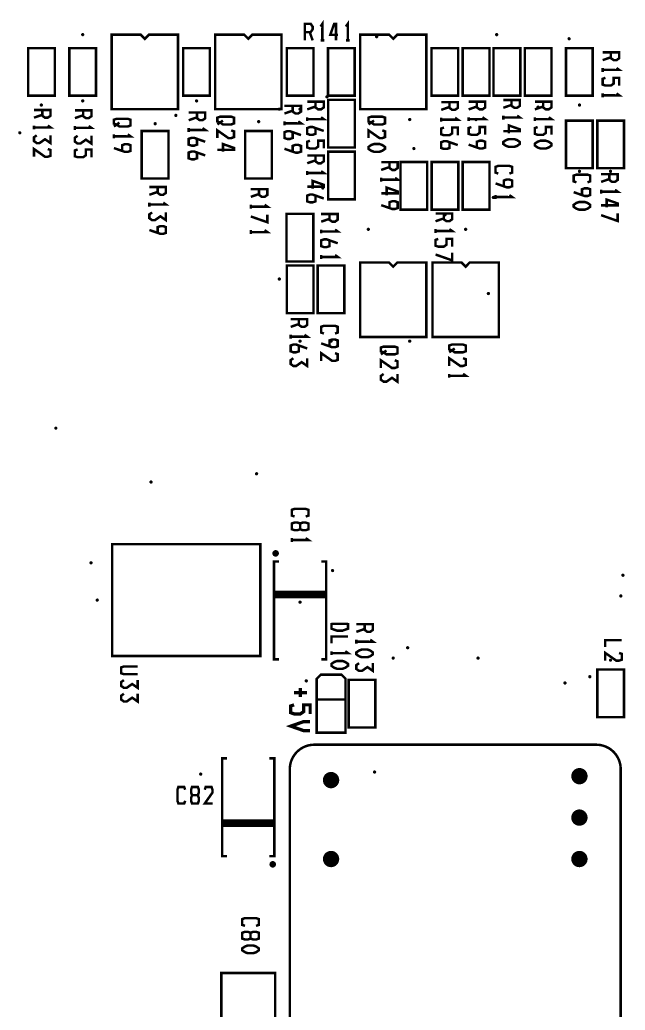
# Model space of a CAD drawing. Extents: x 8 to 205, y 3 to 189.
# Drawn here: x 124.6 to 161.8, y 61.9 to 122.6 of the extents above; entities that cross this region are included whole.
import ezdxf

# ---------------------------------------------------------------- set-up
doc = ezdxf.new("R2010")
doc.units = 0
doc.header["$MEASUREMENT"] = 0
doc.layers.get('0').update_dxf_attribs({"linetype": 'CONTINUOUS'})
doc.layers.add('26-349-0_DRL', color=254, linetype='CONTINUOUS')
doc.layers.add('26-349-0_SST', color=12, linetype='CONTINUOUS')

# ---------------------------------------------------------------- blocks, each defined once
blk = doc.blocks.new('ROUND_96')
at = {"const_width": 0.50038}
blk.add_lwpolyline([(-0.25019, 0, 1), (0.25019, 0, 1)], format="xyb", close=True, dxfattribs=at)
blk = doc.blocks.new('ROUND_101')
at = {"const_width": 0.10033}
blk.add_lwpolyline([(-0.050164, 0, 1), (0.050164, 0, 1)], format="xyb", close=True, dxfattribs=at)
blk = doc.blocks.new('ROUND_102')
at = {"const_width": 0.10033}
blk.add_lwpolyline([(-0.050164, 0, 1), (0.050164, 0, 1)], format="xyb", close=True, dxfattribs=at)

msp = doc.modelspace()

# ---------------------------------------------------------------- linework, layer by layer
at = {"layer": '26-349-0_SST'}
for points, const_width in [([(142.111, 121.833), (142.467, 121.833), (142.586, 122.003), (142.586, 122.171), (142.467, 122.341), (142.111, 122.341), (142.111, 121.325)], 0.152), ([(143.185, 121.325), (143.185, 122.341), (143.069, 122.171)], 0.152), ([(144.143, 121.663), (143.668, 121.663), (143.907, 122.341), (144.024, 122.341), (144.024, 121.325)], 0.152), ([(144.745, 121.325), (144.745, 122.341), (144.626, 122.171)], 0.152), ([(130.257, 117.106), (134.321, 117.106), (134.321, 121.678), (132.543, 121.678), (132.289, 121.424), (132.035, 121.678), (130.257, 121.678), (130.257, 117.106)], 0.152), ([(136.607, 117.106), (140.671, 117.106), (140.671, 121.678), (138.893, 121.678), (138.639, 121.424), (138.385, 121.678), (136.607, 121.678), (136.607, 117.106)], 0.152), ([(142.408, 121.833), (142.586, 121.325)], 0.152), ([(145.497, 117.106), (149.561, 117.106), (149.561, 121.678), (147.783, 121.678), (147.529, 121.424), (147.275, 121.678), (145.497, 121.678), (145.497, 117.106)], 0.152), ([(126.764, 117.931), (126.764, 120.852), (125.126, 120.852), (125.126, 117.931), (126.764, 117.931)], 0.152), ([(127.653, 120.852), (127.653, 117.931), (129.292, 117.931), (129.292, 120.852), (127.653, 120.852)], 0.152), ([(134.638, 120.852), (134.638, 117.931), (136.277, 117.931), (136.277, 120.852), (134.638, 120.852)], 0.152), ([(142.639, 117.931), (142.639, 120.852), (141.001, 120.852), (141.001, 117.931), (142.639, 117.931)], 0.152), ([(143.305, 121.325), (143.069, 121.325)], 0.152), ([(143.528, 120.852), (143.528, 117.931), (145.167, 117.931), (145.167, 120.852), (143.528, 120.852)], 0.152), ([(144.862, 121.325), (144.626, 121.325)], 0.152), ([(149.878, 120.852), (149.878, 117.931), (151.517, 117.931), (151.517, 120.852), (149.878, 120.852)], 0.152), ([(153.434, 117.931), (153.434, 120.852), (151.796, 120.852), (151.796, 117.931), (153.434, 117.931)], 0.152), ([(153.688, 120.852), (153.688, 117.931), (155.327, 117.931), (155.327, 120.852), (153.688, 120.852)], 0.152), ([(157.244, 117.931), (157.244, 120.852), (155.606, 120.852), (155.606, 117.931), (157.244, 117.931)], 0.152), ([(158.133, 120.852), (158.133, 117.931), (159.772, 117.931), (159.772, 120.852), (158.133, 120.852)], 0.152), ([(160.889, 120.588), (160.889, 120.233), (161.059, 120.113), (161.23, 120.113), (161.397, 120.233), (161.397, 120.588), (160.381, 120.588)], 0.152), ([(160.889, 120.291), (160.381, 120.113)], 0.152), ([(160.381, 119.394), (160.381, 119.631)], 0.152), ([(160.381, 119.514), (161.397, 119.514), (161.23, 119.631)], 0.152), ([(160.551, 119.031), (160.381, 118.97), (160.381, 118.615), (160.551, 118.556), (160.889, 118.556), (161.059, 118.676), (161.059, 119.031), (161.397, 119.031), (161.397, 118.556)], 0.152), ([(160.381, 117.837), (160.381, 118.074)], 0.152), ([(160.381, 117.954), (161.397, 117.954), (161.23, 118.074)], 0.152), ([(141.364, 117.314), (141.364, 116.959), (141.532, 116.839), (141.702, 116.839), (141.872, 116.959), (141.872, 117.314), (140.856, 117.314)], 0.152), ([(142.761, 117.568), (142.761, 117.213), (142.929, 117.093), (143.099, 117.093), (143.269, 117.213), (143.269, 117.568), (142.253, 117.568)], 0.152), ([(142.761, 117.271), (142.253, 117.093)], 0.152), ([(145.179, 114.756), (145.179, 117.677), (143.541, 117.677), (143.541, 114.756), (145.179, 114.756)], 0.152), ([(150.983, 117.54), (150.983, 117.185), (151.153, 117.065), (151.324, 117.065), (151.491, 117.185), (151.491, 117.54), (150.475, 117.54)], 0.152), ([(150.983, 117.243), (150.475, 117.065)], 0.152), ([(152.667, 117.568), (152.667, 117.213), (152.835, 117.093), (153.005, 117.093), (153.175, 117.213), (153.175, 117.568), (152.159, 117.568)], 0.152), ([(152.667, 117.271), (152.159, 117.093)], 0.152), ([(154.793, 117.667), (154.793, 117.312), (154.963, 117.192), (155.134, 117.192), (155.301, 117.312), (155.301, 117.667), (154.285, 117.667)], 0.152), ([(154.793, 117.37), (154.285, 117.192)], 0.152), ([(156.731, 117.568), (156.731, 117.213), (156.899, 117.093), (157.069, 117.093), (157.239, 117.213), (157.239, 117.568), (156.223, 117.568)], 0.152), ([(156.731, 117.271), (156.223, 117.093)], 0.152), ([(125.997, 117.06), (125.997, 116.705), (126.165, 116.585), (126.335, 116.585), (126.505, 116.705), (126.505, 117.06), (125.489, 117.06)], 0.152), ([(125.997, 116.763), (125.489, 116.585)], 0.152), ([(128.504, 117.032), (128.504, 116.677), (128.674, 116.557), (128.845, 116.557), (129.012, 116.677), (129.012, 117.032), (127.996, 117.032)], 0.152), ([(128.504, 116.735), (127.996, 116.557)], 0.152), ([(130.562, 116.519), (130.391, 116.461), (130.391, 116.222), (130.562, 116.164), (130.732, 116.044), (131.24, 116.044), (131.407, 116.105), (131.407, 116.461), (131.24, 116.519), (130.562, 116.519)], 0.152), ([(135.489, 116.905), (135.489, 116.55), (135.659, 116.43), (135.83, 116.43), (135.997, 116.55), (135.997, 116.905), (134.981, 116.905)], 0.152), ([(135.489, 116.608), (134.981, 116.43)], 0.152), ([(136.912, 116.646), (136.741, 116.588), (136.741, 116.349), (136.912, 116.291), (137.082, 116.171), (137.59, 116.171), (137.757, 116.232), (137.757, 116.588), (137.59, 116.646), (136.912, 116.646)], 0.152), ([(141.364, 117.017), (140.856, 116.839)], 0.152), ([(142.253, 116.374), (142.253, 116.611)], 0.152), ([(142.253, 116.494), (143.269, 116.494), (143.099, 116.611)], 0.152), ([(146.183, 116.646), (146.012, 116.588), (146.012, 116.349), (146.183, 116.291), (146.353, 116.171), (146.861, 116.171), (147.028, 116.232), (147.028, 116.588), (146.861, 116.646), (146.183, 116.646)], 0.152), ([(150.475, 116.346), (150.475, 116.583)], 0.152), ([(150.475, 116.466), (151.491, 116.466), (151.324, 116.583)], 0.152), ([(152.159, 116.374), (152.159, 116.611)], 0.152), ([(152.159, 116.494), (153.175, 116.494), (153.005, 116.611)], 0.152), ([(154.285, 116.473), (154.285, 116.71)], 0.152), ([(154.285, 116.593), (155.301, 116.593), (155.134, 116.71)], 0.152), ([(156.223, 116.374), (156.223, 116.611)], 0.152), ([(156.223, 116.494), (157.239, 116.494), (157.069, 116.611)], 0.152), ([(125.489, 115.866), (125.489, 116.103)], 0.152), ([(125.489, 115.986), (126.505, 115.986), (126.335, 116.103)], 0.152), ([(127.996, 115.838), (127.996, 116.075)], 0.152), ([(127.996, 115.958), (129.012, 115.958), (128.845, 116.075)], 0.152), ([(130.732, 116.283), (130.391, 116.044)], 0.152), ([(134.981, 115.711), (134.981, 115.948)], 0.152), ([(134.981, 115.831), (135.997, 115.831), (135.83, 115.948)], 0.152), ([(137.082, 116.41), (136.741, 116.171)], 0.152), ([(140.856, 116.12), (140.856, 116.357)], 0.152), ([(140.856, 116.24), (141.872, 116.24), (141.702, 116.357)], 0.152), ([(142.761, 115.95), (142.761, 115.595), (142.591, 115.536), (142.421, 115.536), (142.253, 115.595), (142.253, 115.95), (142.421, 116.011), (142.591, 116.011), (143.269, 115.772)], 0.152), ([(146.353, 116.41), (146.012, 116.171)], 0.152), ([(150.645, 115.983), (150.475, 115.922), (150.475, 115.567), (150.645, 115.508), (150.983, 115.508), (151.153, 115.628), (151.153, 115.983), (151.491, 115.983), (151.491, 115.508)], 0.152), ([(152.327, 116.011), (152.159, 115.95), (152.159, 115.595), (152.327, 115.536), (152.667, 115.536), (152.835, 115.656), (152.835, 116.011), (153.175, 116.011), (153.175, 115.536)], 0.152), ([(154.626, 115.635), (154.626, 116.11), (155.301, 115.871), (155.301, 115.755), (154.285, 115.755)], 0.152), ([(156.391, 116.011), (156.223, 115.95), (156.223, 115.595), (156.391, 115.536), (156.731, 115.536), (156.899, 115.656), (156.899, 116.011), (157.239, 116.011), (157.239, 115.536)], 0.152), ([(158.133, 116.407), (158.133, 113.486), (159.772, 113.486), (159.772, 116.407), (158.133, 116.407)], 0.152), ([(161.689, 113.486), (161.689, 116.407), (160.051, 116.407), (160.051, 113.486), (161.689, 113.486)], 0.152), ([(125.657, 115.503), (125.489, 115.384), (125.489, 115.148), (125.657, 115.028), (125.827, 115.028), (126.165, 115.264), (126.505, 115.028), (126.505, 115.503)], 0.152), ([(128.166, 115.475), (127.996, 115.356), (127.996, 115.12), (128.166, 115), (128.337, 115), (128.674, 115.236), (129.012, 115), (129.012, 115.475)], 0.152), ([(130.391, 115.325), (130.391, 115.562)], 0.152), ([(130.391, 115.445), (131.407, 115.445), (131.24, 115.562)], 0.152), ([(132.098, 115.772), (132.098, 112.851), (133.737, 112.851), (133.737, 115.772), (132.098, 115.772)], 0.152), ([(135.489, 115.287), (135.489, 114.932), (135.322, 114.873), (135.151, 114.873), (134.981, 114.932), (134.981, 115.287), (135.151, 115.348), (135.322, 115.348), (135.997, 115.109)], 0.152), ([(136.741, 115.333), (136.741, 115.808), (137.42, 115.333), (137.59, 115.333), (137.757, 115.394), (137.757, 115.749), (137.59, 115.808)], 0.152), ([(138.448, 115.772), (138.448, 112.851), (140.087, 112.851), (140.087, 115.772), (138.448, 115.772)], 0.152), ([(141.364, 115.696), (141.364, 115.341), (141.194, 115.282), (141.024, 115.282), (140.856, 115.341), (140.856, 115.696), (141.024, 115.757), (141.194, 115.757), (141.872, 115.518)], 0.152), ([(146.012, 115.333), (146.012, 115.808), (146.691, 115.333), (146.861, 115.333), (147.028, 115.394), (147.028, 115.749), (146.861, 115.808)], 0.152), ([(125.489, 114.19), (125.489, 114.665), (126.165, 114.19), (126.335, 114.19), (126.505, 114.248), (126.505, 114.604), (126.335, 114.665)], 0.152), ([(130.899, 114.546), (130.899, 114.901), (131.07, 114.962), (131.24, 114.962), (131.407, 114.901), (131.407, 114.546), (131.24, 114.487), (131.07, 114.487), (130.391, 114.723)], 0.152), ([(137.082, 114.495), (137.082, 114.97), (137.757, 114.733), (137.757, 114.614), (136.741, 114.614)], 0.152), ([(141.364, 114.502), (141.364, 114.858), (141.532, 114.919), (141.702, 114.919), (141.872, 114.858), (141.872, 114.502), (141.702, 114.444), (141.532, 114.444), (140.856, 114.68)], 0.152), ([(142.421, 115.173), (142.253, 115.112), (142.253, 114.756), (142.421, 114.698), (142.761, 114.698), (142.929, 114.817), (142.929, 115.173), (143.269, 115.173), (143.269, 114.698)], 0.152), ([(146.012, 114.792), (146.183, 114.911), (146.353, 114.97), (146.691, 114.97), (146.861, 114.911), (147.028, 114.792), (147.028, 114.673), (146.861, 114.556), (146.691, 114.495), (146.353, 114.495), (146.183, 114.556), (146.012, 114.673), (146.012, 114.792)], 0.152), ([(150.983, 115.084), (150.983, 114.728), (150.816, 114.67), (150.645, 114.67), (150.475, 114.728), (150.475, 115.084), (150.645, 115.145), (150.816, 115.145), (151.491, 114.906)], 0.152), ([(152.667, 114.756), (152.667, 115.112), (152.835, 115.173), (153.005, 115.173), (153.175, 115.112), (153.175, 114.756), (153.005, 114.698), (152.835, 114.698), (152.159, 114.934)], 0.152), ([(154.285, 115.094), (154.455, 115.211), (154.626, 115.272), (154.963, 115.272), (155.134, 115.211), (155.301, 115.094), (155.301, 114.975), (155.134, 114.855), (154.963, 114.797), (154.626, 114.797), (154.455, 114.855), (154.285, 114.975), (154.285, 115.094)], 0.152), ([(156.223, 114.995), (156.391, 115.112), (156.561, 115.173), (156.899, 115.173), (157.069, 115.112), (157.239, 114.995), (157.239, 114.876), (157.069, 114.756), (156.899, 114.698), (156.561, 114.698), (156.391, 114.756), (156.223, 114.876), (156.223, 114.995)], 0.152), ([(128.166, 114.637), (127.996, 114.576), (127.996, 114.22), (128.166, 114.162), (128.504, 114.162), (128.674, 114.281), (128.674, 114.637), (129.012, 114.637), (129.012, 114.162)], 0.152), ([(135.489, 114.449), (135.489, 114.093), (135.322, 114.035), (135.151, 114.035), (134.981, 114.093), (134.981, 114.449), (135.151, 114.51), (135.322, 114.51), (135.997, 114.271)], 0.152), ([(142.761, 114.266), (142.761, 113.911), (142.929, 113.791), (143.099, 113.791), (143.269, 113.911), (143.269, 114.266), (142.253, 114.266)], 0.152), ([(145.179, 111.581), (145.179, 114.502), (143.541, 114.502), (143.541, 111.581), (145.179, 111.581)], 0.152), ([(142.761, 113.969), (142.253, 113.791)], 0.152), ([(147.3, 113.857), (147.3, 113.502), (147.47, 113.382), (147.641, 113.382), (147.808, 113.502), (147.808, 113.857), (146.792, 113.857)], 0.152), ([(147.3, 113.56), (146.792, 113.382)], 0.152), ([(147.973, 113.867), (147.973, 110.946), (149.612, 110.946), (149.612, 113.867), (147.973, 113.867)], 0.152), ([(151.529, 110.946), (151.529, 113.867), (149.891, 113.867), (149.891, 110.946), (151.529, 110.946)], 0.152), ([(153.434, 110.946), (153.434, 113.867), (151.796, 113.867), (151.796, 110.946), (153.434, 110.946)], 0.152), ([(153.978, 113.156), (153.81, 113.217), (153.81, 113.573), (153.978, 113.631), (154.656, 113.631), (154.826, 113.573), (154.826, 113.217), (154.656, 113.156)], 0.152), ([(142.253, 113.072), (142.253, 113.309)], 0.152), ([(142.253, 113.192), (143.269, 113.192), (143.099, 113.309)], 0.152), ([(146.792, 112.663), (146.792, 112.9)], 0.152), ([(146.792, 112.783), (147.808, 112.783), (147.641, 112.9)], 0.152), ([(158.773, 112.62), (158.603, 112.681), (158.603, 113.037), (158.773, 113.095), (159.452, 113.095), (159.619, 113.037), (159.619, 112.681), (159.452, 112.62)], 0.152), ([(160.795, 113.123), (160.795, 112.768), (160.963, 112.648), (161.133, 112.648), (161.303, 112.768), (161.303, 113.123), (160.287, 113.123)], 0.152), ([(133.076, 112.333), (133.076, 111.978), (133.246, 111.858), (133.417, 111.858), (133.584, 111.978), (133.584, 112.333), (132.568, 112.333)], 0.152), ([(142.591, 112.234), (142.591, 112.709), (143.269, 112.47), (143.269, 112.354), (142.253, 112.354)], 0.152), ([(147.133, 111.825), (147.133, 112.3), (147.808, 112.061), (147.808, 111.945), (146.792, 111.945)], 0.152), ([(154.318, 112.379), (154.318, 112.735), (154.486, 112.793), (154.656, 112.793), (154.826, 112.735), (154.826, 112.379), (154.656, 112.318), (154.486, 112.318), (153.81, 112.557)], 0.152), ([(160.795, 112.826), (160.287, 112.648)], 0.152), ([(133.076, 112.036), (132.568, 111.858)], 0.152), ([(139.299, 112.206), (139.299, 111.851), (139.469, 111.731), (139.64, 111.731), (139.807, 111.851), (139.807, 112.206), (138.791, 112.206)], 0.152), ([(139.299, 111.909), (138.791, 111.731)], 0.152), ([(142.761, 111.81), (142.761, 111.454), (142.591, 111.396), (142.421, 111.396), (142.253, 111.454), (142.253, 111.81), (142.421, 111.871), (142.591, 111.871), (143.269, 111.632)], 0.152), ([(153.81, 111.599), (153.81, 111.835)], 0.152), ([(153.81, 111.719), (154.826, 111.719), (154.656, 111.835)], 0.152), ([(159.111, 111.843), (159.111, 112.199), (159.281, 112.257), (159.452, 112.257), (159.619, 112.199), (159.619, 111.843), (159.452, 111.782), (159.281, 111.782), (158.603, 112.021)], 0.152), ([(160.287, 111.929), (160.287, 112.166)], 0.152), ([(160.287, 112.049), (161.303, 112.049), (161.133, 112.166)], 0.152), ([(132.568, 111.139), (132.568, 111.376)], 0.152), ([(132.568, 111.259), (133.584, 111.259), (133.417, 111.376)], 0.152), ([(138.791, 111.012), (138.791, 111.249)], 0.152), ([(138.791, 111.132), (139.807, 111.132), (139.64, 111.249)], 0.152), ([(147.3, 111.045), (147.3, 111.401), (147.47, 111.462), (147.641, 111.462), (147.808, 111.401), (147.808, 111.045), (147.641, 110.987), (147.47, 110.987), (146.792, 111.223)], 0.152), ([(158.603, 111.241), (158.773, 111.36), (158.944, 111.419), (159.281, 111.419), (159.452, 111.36), (159.619, 111.241), (159.619, 111.122), (159.452, 111.005), (159.281, 110.944), (158.944, 110.944), (158.773, 111.005), (158.603, 111.122), (158.603, 111.241)], 0.152), ([(160.625, 111.091), (160.625, 111.566), (161.303, 111.327), (161.303, 111.211), (160.287, 111.211)], 0.152), ([(132.738, 110.776), (132.568, 110.657), (132.568, 110.421), (132.738, 110.301), (132.909, 110.301), (133.246, 110.537), (133.584, 110.301), (133.584, 110.776)], 0.152), ([(138.791, 110.53), (139.807, 110.174), (139.807, 110.649)], 0.152), ([(140.988, 110.692), (140.988, 107.771), (142.627, 107.771), (142.627, 110.692), (140.988, 110.692)], 0.152), ([(143.617, 110.682), (143.617, 110.327), (143.787, 110.207), (143.958, 110.207), (144.125, 110.327), (144.125, 110.682), (143.109, 110.682)], 0.152), ([(150.635, 110.71), (150.635, 110.355), (150.803, 110.235), (150.973, 110.235), (151.143, 110.355), (151.143, 110.71), (150.127, 110.71)], 0.152), ([(160.287, 110.609), (161.303, 110.253), (161.303, 110.728)], 0.152), ([(133.076, 109.521), (133.076, 109.877), (133.246, 109.938), (133.417, 109.938), (133.584, 109.877), (133.584, 109.521), (133.417, 109.463), (133.246, 109.463), (132.568, 109.699)], 0.152), ([(143.617, 110.385), (143.109, 110.207)], 0.152), ([(150.635, 110.413), (150.127, 110.235)], 0.152), ([(138.791, 109.455), (138.791, 109.692)], 0.152), ([(138.791, 109.572), (139.807, 109.572), (139.64, 109.692)], 0.152), ([(143.109, 109.488), (143.109, 109.725)], 0.152), ([(143.109, 109.608), (144.125, 109.608), (143.958, 109.725)], 0.152), ([(150.127, 109.516), (150.127, 109.753)], 0.152), ([(150.127, 109.636), (151.143, 109.636), (150.973, 109.753)], 0.152), ([(143.617, 109.064), (143.617, 108.709), (143.45, 108.65), (143.279, 108.65), (143.109, 108.709), (143.109, 109.064), (143.279, 109.125), (143.45, 109.125), (144.125, 108.886)], 0.152), ([(150.295, 109.153), (150.127, 109.092), (150.127, 108.737), (150.295, 108.678), (150.635, 108.678), (150.803, 108.798), (150.803, 109.153), (151.143, 109.153), (151.143, 108.678)], 0.152), ([(143.109, 107.931), (143.109, 108.168)], 0.152), ([(143.109, 108.048), (144.125, 108.048), (143.958, 108.168)], 0.152), ([(150.127, 108.196), (151.143, 107.84), (151.143, 108.315)], 0.152), ([(142.639, 104.596), (142.639, 107.517), (141.001, 107.517), (141.001, 104.596), (142.639, 104.596)], 0.152), ([(142.893, 107.517), (142.893, 104.596), (144.532, 104.596), (144.532, 107.517), (142.893, 107.517)], 0.152), ([(145.497, 103.136), (149.561, 103.136), (149.561, 107.708), (147.783, 107.708), (147.529, 107.454), (147.275, 107.708), (145.497, 107.708), (145.497, 103.136)], 0.152), ([(149.942, 103.136), (154.006, 103.136), (154.006, 107.708), (152.228, 107.708), (151.974, 107.454), (151.72, 107.708), (149.942, 107.708), (149.942, 103.136)], 0.152), ([(141.745, 104.233), (141.745, 103.878), (141.913, 103.758), (142.083, 103.758), (142.253, 103.878), (142.253, 104.233), (141.237, 104.233)], 0.152), ([(141.745, 103.936), (141.237, 103.758)], 0.152), ([(143.279, 103.349), (143.109, 103.41), (143.109, 103.766), (143.279, 103.824), (143.958, 103.824), (144.125, 103.766), (144.125, 103.41), (143.958, 103.349)], 0.152), ([(141.237, 103.039), (141.237, 103.276)], 0.152), ([(141.237, 103.159), (142.253, 103.159), (142.083, 103.276)], 0.152), ([(141.745, 102.615), (141.745, 102.26), (141.575, 102.201), (141.405, 102.201), (141.237, 102.26), (141.237, 102.615), (141.405, 102.676), (141.575, 102.676), (142.253, 102.437)], 0.152), ([(143.617, 102.572), (143.617, 102.928), (143.787, 102.986), (143.958, 102.986), (144.125, 102.928), (144.125, 102.572), (143.958, 102.511), (143.787, 102.511), (143.109, 102.75)], 0.152), ([(146.945, 102.549), (146.774, 102.491), (146.774, 102.252), (146.945, 102.194), (147.115, 102.074), (147.623, 102.074), (147.79, 102.135), (147.79, 102.491), (147.623, 102.549), (146.945, 102.549)], 0.152), ([(151.136, 102.676), (150.965, 102.618), (150.965, 102.379), (151.136, 102.321), (151.306, 102.201), (151.814, 102.201), (151.981, 102.262), (151.981, 102.618), (151.814, 102.676), (151.136, 102.676)], 0.152), ([(143.109, 101.673), (143.109, 102.148), (143.787, 101.673), (143.958, 101.673), (144.125, 101.734), (144.125, 102.089), (143.958, 102.148)], 0.152), ([(147.115, 102.313), (146.774, 102.074)], 0.152), ([(151.306, 102.44), (150.965, 102.201)], 0.152), ([(141.405, 101.838), (141.237, 101.719), (141.237, 101.482), (141.405, 101.363), (141.575, 101.363), (141.913, 101.599), (142.253, 101.363), (142.253, 101.838)], 0.152), ([(146.774, 101.236), (146.774, 101.711), (147.453, 101.236), (147.623, 101.236), (147.79, 101.297), (147.79, 101.652), (147.623, 101.711)], 0.152), ([(150.965, 101.363), (150.965, 101.838), (151.644, 101.363), (151.814, 101.363), (151.981, 101.424), (151.981, 101.779), (151.814, 101.838)], 0.152), ([(146.945, 100.873), (146.774, 100.753), (146.774, 100.517), (146.945, 100.398), (147.115, 100.398), (147.453, 100.636), (147.79, 100.398), (147.79, 100.873)], 0.152), ([(150.965, 100.644), (150.965, 100.88)], 0.152), ([(150.965, 100.763), (151.981, 100.763), (151.814, 100.88)], 0.152), ([(141.479, 92.13), (141.311, 92.188), (141.311, 92.544), (141.479, 92.602), (142.157, 92.602), (142.327, 92.544), (142.327, 92.188), (142.157, 92.13)], 0.152), ([(141.819, 91.35), (141.987, 91.292), (142.157, 91.292), (142.327, 91.35), (142.327, 91.706), (142.157, 91.764), (141.987, 91.764), (141.819, 91.706), (141.819, 91.35), (141.649, 91.292), (141.479, 91.292), (141.311, 91.35), (141.311, 91.706), (141.479, 91.764), (141.649, 91.764), (141.819, 91.706)], 0.152), ([(130.282, 90.436), (130.282, 83.578), (139.375, 83.578), (139.375, 90.436), (130.282, 90.436)], 0.152), ([(141.311, 90.57), (141.311, 90.809)], 0.152), ([(141.311, 90.69), (142.327, 90.69), (142.157, 90.809)], 0.152), ([(140.437, 89.847), (140.191, 89.847)], 0.152), ([(140.366, 89.984), (140.259, 89.984)], 0.152), ([(140.29, 89.994), (140.29, 89.748)], 0.152), ([(140.427, 89.923), (140.427, 89.819)], 0.152), ([(140.513, 89.372), (140.214, 89.372), (140.214, 83.372), (140.513, 83.372)], 0.152), ([(143.114, 89.372), (143.414, 89.372), (143.414, 83.372), (143.114, 83.372)], 0.152), ([(140.226, 87.515), (140.226, 87.197)], 0.152), ([(143.401, 87.515), (140.226, 87.515)], 0.152), ([(143.401, 87.436), (140.226, 87.436)], 0.152), ([(140.328, 87.515), (140.328, 87.197)], 0.152), ([(140.465, 87.515), (140.465, 87.197)], 0.152), ([(140.602, 87.515), (140.602, 87.197)], 0.152), ([(140.739, 87.515), (140.739, 87.197)], 0.152), ([(140.877, 87.515), (140.877, 87.197)], 0.152), ([(141.014, 87.515), (141.014, 87.197)], 0.152), ([(141.151, 87.515), (141.151, 87.197)], 0.152), ([(141.288, 87.515), (141.288, 87.197)], 0.152), ([(141.425, 87.515), (141.425, 87.197)], 0.152), ([(141.562, 87.515), (141.562, 87.197)], 0.152), ([(141.7, 87.515), (141.7, 87.197)], 0.152), ([(141.837, 87.515), (141.837, 87.197)], 0.152), ([(141.974, 87.515), (141.974, 87.197)], 0.152), ([(142.111, 87.515), (142.111, 87.197)], 0.152), ([(142.248, 87.515), (142.248, 87.197)], 0.152), ([(142.385, 87.515), (142.385, 87.197)], 0.152), ([(142.523, 87.515), (142.523, 87.197)], 0.152), ([(142.66, 87.515), (142.66, 87.197)], 0.152), ([(142.797, 87.515), (142.797, 87.197)], 0.152), ([(142.934, 87.515), (142.934, 87.197)], 0.152), ([(143.071, 87.515), (143.071, 87.197)], 0.152), ([(143.208, 87.515), (143.208, 87.197)], 0.152), ([(143.345, 87.515), (143.345, 87.197)], 0.152), ([(143.401, 87.515), (143.401, 87.197)], 0.152), ([(143.401, 87.299), (140.226, 87.299)], 0.152), ([(143.401, 87.197), (140.226, 87.197)], 0.152), ([(143.742, 85.61), (143.742, 85.254), (144.08, 85.135), (144.42, 85.135), (144.758, 85.254), (144.758, 85.61)], 0.152), ([(143.742, 85.551), (144.758, 85.551)], 0.152), ([(145.776, 85.536), (145.776, 85.181), (145.946, 85.061), (146.117, 85.061), (146.284, 85.181), (146.284, 85.536), (145.268, 85.536)], 0.152), ([(145.776, 85.239), (145.268, 85.061)], 0.152), ([(143.742, 84.358), (143.742, 84.772), (144.758, 84.772)], 0.152), ([(145.268, 84.342), (145.268, 84.579)], 0.152), ([(145.268, 84.462), (146.284, 84.462), (146.117, 84.579)], 0.152), ([(160.541, 84.134), (160.541, 84.548), (161.557, 84.548)], 0.152), ([(143.742, 83.636), (143.742, 83.875)], 0.152), ([(143.742, 83.756), (144.758, 83.756), (144.588, 83.875)], 0.152), ([(145.268, 83.801), (145.438, 83.918), (145.609, 83.979), (145.946, 83.979), (146.117, 83.918), (146.284, 83.801), (146.284, 83.682), (146.117, 83.563), (145.946, 83.504), (145.609, 83.504), (145.438, 83.563), (145.268, 83.682), (145.268, 83.801)], 0.152), ([(160.541, 83.296), (160.541, 83.768), (161.217, 83.296), (161.387, 83.296), (161.557, 83.354), (161.557, 83.71), (161.387, 83.768)], 0.152), ([(143.742, 83.095), (143.912, 83.215), (144.08, 83.273), (144.42, 83.273), (144.588, 83.215), (144.758, 83.095), (144.758, 82.976), (144.588, 82.859), (144.42, 82.798), (144.08, 82.798), (143.912, 82.859), (143.742, 82.976), (143.742, 83.095)], 0.152), ([(145.438, 83.141), (145.268, 83.022), (145.268, 82.785), (145.438, 82.666), (145.609, 82.666), (145.946, 82.902), (146.284, 82.666), (146.284, 83.141)], 0.152), ([(131.852, 82.465), (131.006, 82.465), (130.836, 82.524), (130.836, 82.879), (131.006, 82.94), (131.852, 82.94)], 0.152), ([(161.689, 79.831), (161.689, 82.752), (160.051, 82.752), (160.051, 79.831), (161.689, 79.831)], 0.152), ([(131.006, 82.102), (130.836, 81.983), (130.836, 81.747), (131.006, 81.627), (131.174, 81.627), (131.514, 81.863), (131.852, 81.627), (131.852, 82.102)], 0.152), ([(143.084, 82.435), (144.354, 82.435), (144.608, 82.181), (144.608, 78.879), (142.83, 78.879), (142.83, 82.181), (143.084, 82.435)], 0.152), ([(144.798, 82.117), (144.798, 79.196), (146.437, 79.196), (146.437, 82.117), (144.798, 82.117)], 0.152), ([(142.235, 81.338), (141.446, 81.338)], 0.203), ([(141.839, 81.061), (141.839, 81.614)], 0.203), ([(131.006, 81.264), (130.836, 81.145), (130.836, 80.908), (131.006, 80.789), (131.174, 80.789), (131.514, 81.025), (131.852, 80.789), (131.852, 81.264)], 0.152), ([(142.83, 80.911), (144.608, 80.911)], 0.152), ([(141.446, 80.586), (141.247, 80.517), (141.247, 80.103), (141.446, 80.032), (141.839, 80.032), (142.037, 80.172), (142.037, 80.586), (142.434, 80.586), (142.434, 80.032)], 0.203), ([(142.434, 79.003), (142.037, 79.003), (141.247, 79.28), (142.037, 79.557), (142.434, 79.557)], 0.203), ([(159.988, 78.142), (142.688, 78.142)], 0.152), ([(137.338, 71.307), (137.039, 71.307), (137.039, 77.307), (137.338, 77.307)], 0.152), ([(139.939, 71.307), (140.239, 71.307), (140.239, 77.307), (139.939, 77.307)], 0.152), ([(141.189, 76.641), (141.189, 47.843)], 0.152), ([(161.489, 47.843), (161.489, 76.641)], 0.152), ([(134.765, 74.703), (134.704, 74.535), (134.349, 74.535), (134.29, 74.703), (134.29, 75.381), (134.349, 75.551), (134.704, 75.551), (134.765, 75.381)], 0.152), ([(135.543, 75.043), (135.604, 75.211), (135.604, 75.381), (135.543, 75.551), (135.187, 75.551), (135.129, 75.381), (135.129, 75.211), (135.187, 75.043), (135.543, 75.043), (135.604, 74.873), (135.604, 74.703), (135.543, 74.535), (135.187, 74.535), (135.129, 74.703), (135.129, 74.873), (135.187, 75.043)], 0.152), ([(136.442, 74.535), (135.967, 74.535), (136.442, 75.211), (136.442, 75.381), (136.381, 75.551), (136.025, 75.551), (135.967, 75.381)], 0.152), ([(140.226, 73.481), (137.051, 73.481), (137.051, 73.164)], 0.152), ([(140.226, 73.403), (137.051, 73.403)], 0.152), ([(137.153, 73.481), (137.153, 73.164)], 0.152), ([(137.29, 73.481), (137.29, 73.164)], 0.152), ([(137.427, 73.481), (137.427, 73.164)], 0.152), ([(137.564, 73.481), (137.564, 73.164)], 0.152), ([(137.702, 73.481), (137.702, 73.164)], 0.152), ([(137.839, 73.481), (137.839, 73.164)], 0.152), ([(137.976, 73.481), (137.976, 73.164)], 0.152), ([(138.113, 73.481), (138.113, 73.164)], 0.152), ([(138.25, 73.481), (138.25, 73.164)], 0.152), ([(138.387, 73.481), (138.387, 73.164)], 0.152), ([(138.525, 73.481), (138.525, 73.164)], 0.152), ([(138.662, 73.481), (138.662, 73.164)], 0.152), ([(138.799, 73.481), (138.799, 73.164)], 0.152), ([(138.936, 73.481), (138.936, 73.164)], 0.152), ([(139.073, 73.481), (139.073, 73.164)], 0.152), ([(139.21, 73.481), (139.21, 73.164)], 0.152), ([(139.348, 73.481), (139.348, 73.164)], 0.152), ([(139.485, 73.481), (139.485, 73.164)], 0.152), ([(139.622, 73.481), (139.622, 73.164)], 0.152), ([(139.759, 73.481), (139.759, 73.164)], 0.152), ([(139.896, 73.481), (139.896, 73.164)], 0.152), ([(140.033, 73.481), (140.033, 73.164)], 0.152), ([(140.17, 73.481), (140.17, 73.164)], 0.152), ([(140.226, 73.481), (140.226, 73.164)], 0.152), ([(140.226, 73.265), (137.051, 73.265)], 0.152), ([(140.226, 73.164), (137.051, 73.164)], 0.152), ([(140.259, 70.784), (140.016, 70.784)], 0.152), ([(140.188, 70.921), (140.089, 70.921)], 0.152), ([(140.115, 70.929), (140.115, 70.685)], 0.152), ([(140.252, 70.855), (140.252, 70.756)], 0.152), ([(138.438, 67.035), (138.268, 67.093), (138.268, 67.449), (138.438, 67.51), (139.114, 67.51), (139.284, 67.449), (139.284, 67.093), (139.114, 67.035)], 0.152), ([(138.776, 66.255), (138.946, 66.197), (139.114, 66.197), (139.284, 66.255), (139.284, 66.611), (139.114, 66.672), (138.946, 66.672), (138.776, 66.611), (138.776, 66.255), (138.606, 66.197), (138.438, 66.197), (138.268, 66.255), (138.268, 66.611), (138.438, 66.672), (138.606, 66.672), (138.776, 66.611)], 0.152), ([(138.268, 65.656), (138.438, 65.772), (138.606, 65.833), (138.946, 65.833), (139.114, 65.772), (139.284, 65.656), (139.284, 65.536), (139.114, 65.417), (138.946, 65.358), (138.606, 65.358), (138.438, 65.417), (138.268, 65.536), (138.268, 65.656)], 0.152), ([(140.29, 63.385), (140.29, 64.147), (136.988, 64.147), (136.988, 56.501), (140.29, 56.501), (140.29, 63.385)], 0.152)]:
    msp.add_lwpolyline(points, dxfattribs=dict(at, const_width=const_width))
at = {"layer": '26-349-0_SST', "const_width": 0.152}
for points in [[(140.313, 89.996, 0.414214), (140.188, 89.872)], [(140.188, 89.872, 0.414214), (140.313, 89.748)], [(140.44, 89.872, 0.414214), (140.313, 89.999)], [(140.313, 89.745, 0.414214), (140.44, 89.872)], [(142.688, 78.142, 0.414214), (141.186, 76.641)], [(161.489, 76.641, 0.414214), (159.988, 78.142)], [(140.137, 70.931, 0.414214), (140.013, 70.807)], [(140.013, 70.807, 0.414214), (140.137, 70.682)], [(140.262, 70.807, 0.414214), (140.137, 70.931)], [(140.137, 70.682, 0.414214), (140.262, 70.807)]]:
    msp.add_lwpolyline(points, format="xyb", dxfattribs=at)

# ---------------------------------------------------------------- block references
at = {"layer": '26-349-0_DRL'}
for name, p in [('ROUND_102', (128.479, 121.678)), ('ROUND_102', (146.513, 121.551)), ('ROUND_102', (153.879, 121.678)), ('ROUND_102', (158.324, 121.424)), ('ROUND_102', (143.465, 117.868)), ('ROUND_102', (125.939, 117.36)), ('ROUND_102', (128.479, 117.614)), ('ROUND_102', (135.464, 117.614)), ('ROUND_102', (140.544, 117.106)), ('ROUND_102', (141.814, 117.106)), ('ROUND_102', (156.419, 117.233)), ('ROUND_102', (158.959, 117.36)), ('ROUND_102', (134.194, 116.725)), ('ROUND_102', (132.924, 116.217)), ('ROUND_102', (139.274, 116.344)), ('ROUND_102', (148.545, 116.471)), ('ROUND_102', (152.609, 116.471)), ('ROUND_102', (124.618, 115.658)), ('ROUND_102', (148.799, 114.693)), ('ROUND_102', (158.959, 113.296)), ('ROUND_102', (160.864, 113.296)), ('ROUND_101', (143.211, 112.28)), ('ROUND_102', (153.676, 111.696)), ('ROUND_102', (150.704, 110.629)), ('ROUND_101', (146.005, 109.74)), ('ROUND_101', (151.974, 109.74)), ('ROUND_102', (140.544, 106.692)), ('ROUND_102', (153.371, 105.803)), ('ROUND_102', (141.814, 102.882)), ('ROUND_102', (143.719, 102.882)), ('ROUND_102', (148.545, 102.882)), ('ROUND_102', (126.828, 97.548)), ('ROUND_102', (139.147, 94.754)), ('ROUND_101', (132.67, 94.246)), ('ROUND_102', (128.987, 89.293)), ('ROUND_102', (143.808, 88.82)), ('ROUND_102', (161.626, 88.531)), ('ROUND_102', (129.368, 87.007)), ('ROUND_102', (141.814, 86.88)), ('ROUND_101', (161.499, 87.261)), ('ROUND_102', (148.418, 84.086)), ('ROUND_102', (147.529, 83.451)), ('ROUND_102', (152.736, 83.451)), ('ROUND_102', (160.864, 83.324)), ('ROUND_102', (142.195, 82.054)), ('ROUND_102', (158.07, 81.927)), ('ROUND_102', (159.594, 82.308)), ('ROUND_102', (146.386, 76.466)), ('ROUND_96', (158.956, 76.212)), ('ROUND_102', (135.718, 76.339)), ('ROUND_96', (143.716, 75.971)), ('ROUND_96', (158.956, 73.672)), ('ROUND_96', (143.716, 71.132)), ('ROUND_96', (158.956, 71.132))]:
    msp.add_blockref(name, p, dxfattribs=at)

doc.saveas('drawing.dxf')
